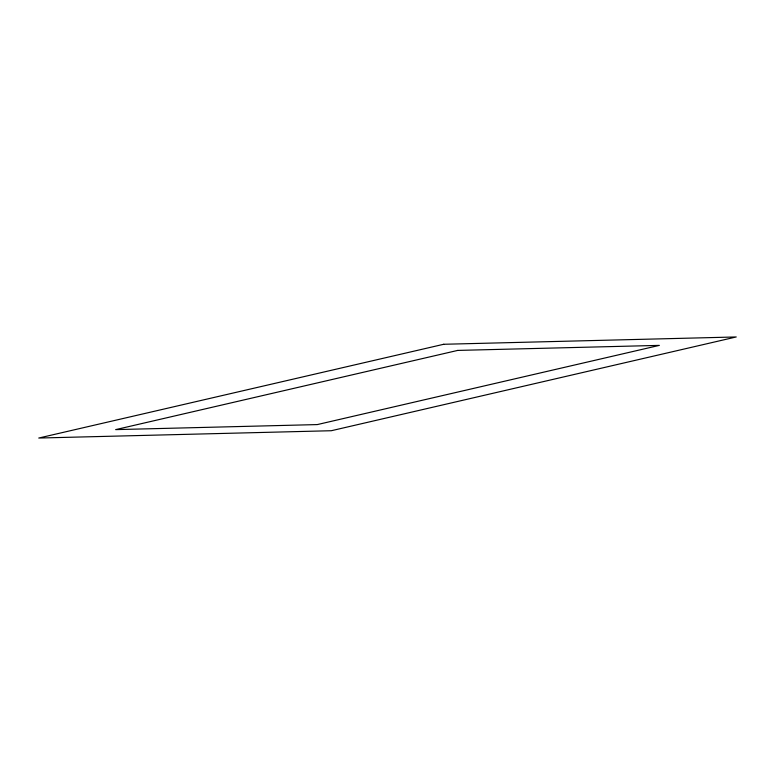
<?xml version="1.0" encoding="UTF-8"?>
<svg xmlns="http://www.w3.org/2000/svg" width="775" height="775" viewBox="0 0 775 775"><rect width="100%" height="100%" fill="white"/><g stroke="black" fill="none" stroke-linecap="round" stroke-linejoin="round"><path stroke-width="1.16" d="M443.717 344.274L38.75 438.04L331.283 430.726L736.25 336.96L443.717 344.274M457.705 350.416L115.64 429.621L317.295 424.584L659.36 345.379L457.705 350.416"/></g></svg>
